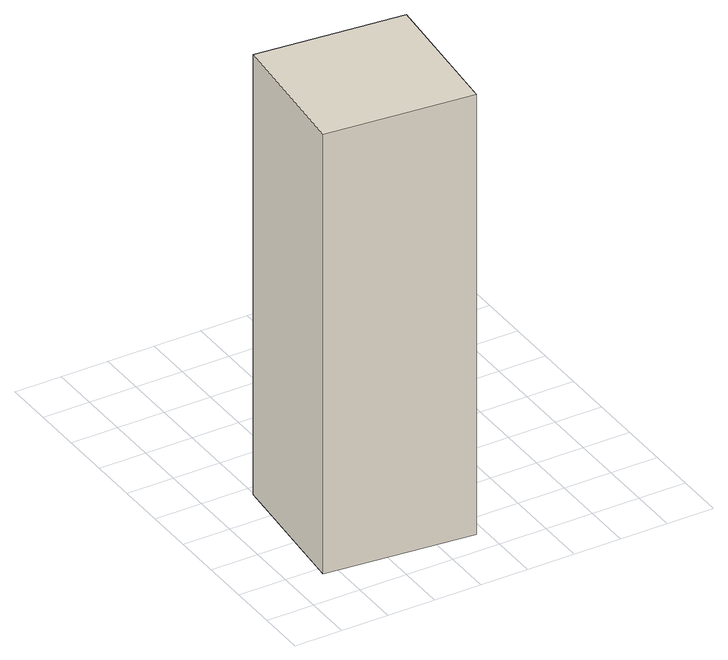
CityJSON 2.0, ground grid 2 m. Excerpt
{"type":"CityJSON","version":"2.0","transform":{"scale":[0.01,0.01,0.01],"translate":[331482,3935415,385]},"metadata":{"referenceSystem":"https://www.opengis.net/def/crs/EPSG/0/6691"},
"CityObjects":{
"building1":{"type":"Building","attributes":{"measuredHeight":21,"BuildingIDAttribute.prefecture":"14","BuildingIDAttribute.city":"14151","BuildingDetailAttribute.surveyYear":2015,"BuildingLandSlideRiskAttribute.description":"1","BuildingLandSlideRiskAttribute.areaType":"1"},"geometry":[{"type":"Solid","lod":"1","boundaries":[[[[0,1,2,3]],[[2,4,5,3]],[[1,6,4,2]],[[0,7,6,1]],[[3,5,7,0]],[[4,6,7,5]]]]}]},
"building2":{"type":"Building","attributes":{"usage":"411","measuredHeight":6.1,"storeysAboveGround":1,"BuildingIDAttribute.prefecture":"14","BuildingIDAttribute.city":"14151","BuildingDetailAttribute.totalFloorArea":21.93,"BuildingDetailAttribute.buildingFootprintArea":21.93,"BuildingDetailAttribute.buildingStructureType":"601","BuildingDetailAttribute.buildingStructureOrgType":"1","BuildingDetailAttribute.orgUsage":"10","BuildingDetailAttribute.surveyYear":2015,"BuildingLandSlideRiskAttribute.description":"1","BuildingLandSlideRiskAttribute.areaType":"1"},"geometry":[{"type":"Solid","lod":"1","boundaries":[[[[8,9,10,11]],[[10,12,13,11]],[[9,14,12,10]],[[8,15,14,9]],[[11,13,15,8]],[[12,14,15,13]]]]}]}
},
"vertices":[
[717,27,114],[94,88,114],[151,683,114],[774,623,114],[151,683,2046],[774,623,2046],[94,88,2046],[717,27,2046],
[1447,1253,58],[887,1190,58],[833,1674,58],[1392,1736,58],[833,1674,636],[1392,1736,636],[887,1190,636],[1447,1253,636]
]}
